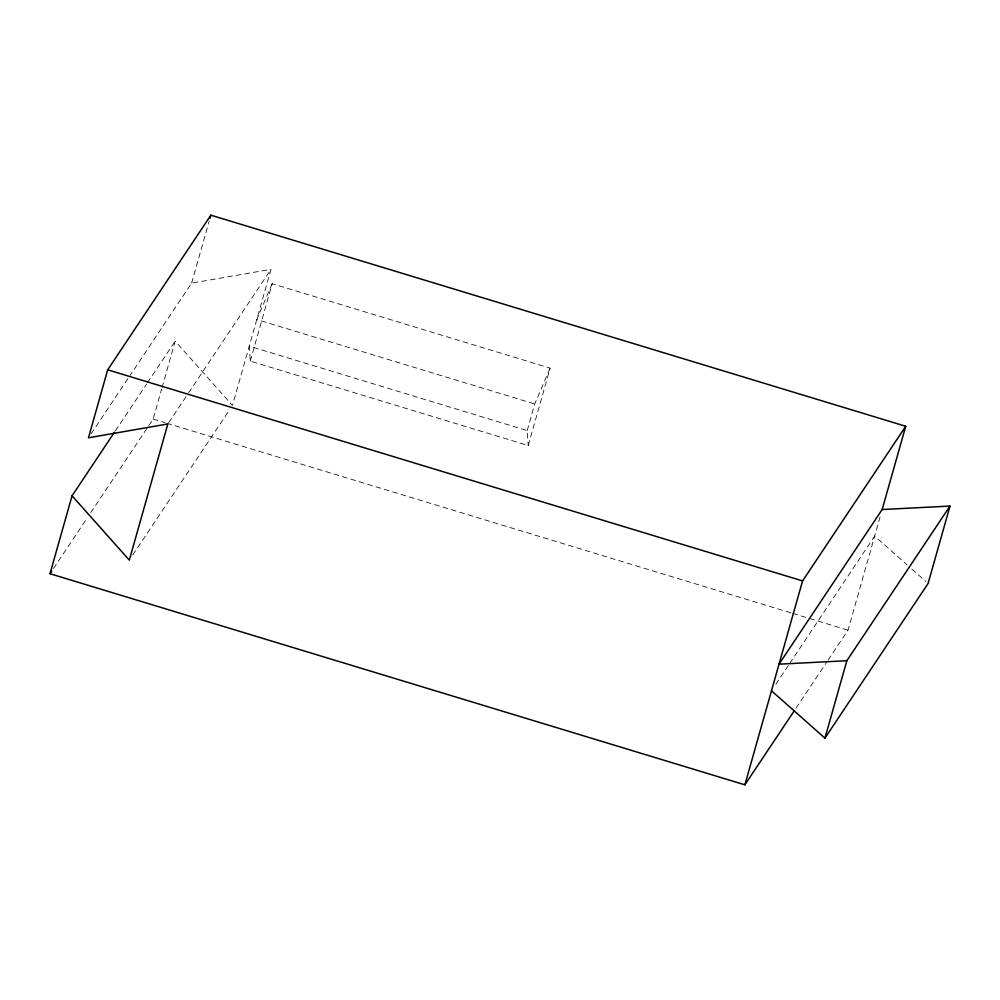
<?xml version="1.0" encoding="UTF-8"?>
<svg xmlns="http://www.w3.org/2000/svg" width="1000" height="1000" viewBox="0 0 1000 1000"><rect width="100%" height="100%" fill="white"/><g stroke="black" fill="none" stroke-linecap="round" stroke-linejoin="round"><path stroke-width="0.75" stroke-dasharray="5 3.75" d="M148.812 425.588L153.15 419.087L161.637 389.1M162.062 387.612L175.2 341.138L232.463 405.475L270.988 269.337L191.612 283.137L130.075 375.412M191.612 283.137L209.175 221.088M250.275 361.1L272.188 283.688L550.138 368.125L528.225 445.538L250.275 361.1L249.25 346.138L527.2 430.575L528.225 445.538M527.2 430.575L534.725 403.975L550.138 368.125M828.088 660.075L848.025 630.188L880.075 516.912M272.188 283.688L256.775 319.538L534.725 403.975M91.062 433.888L129.213 376.712M115.4 430.812L146.6 384.025M147.463 382.725L175.2 341.138M53.463 568.538L87.275 517.85M90.738 512.65L147.95 426.887M168.7 422.675L187.775 394.087M188.637 392.788L270.988 269.337M132.775 554.925L229.862 409.375M775.825 684.275L788.825 664.775M789.688 663.475L874.638 536.125L907.175 564.963M796.012 708.15L827.225 661.375M153.15 419.087L165.1 422.713M166.6 423.175L791.237 612.938M792.738 613.387L848.025 630.188M911.825 569.075L925.775 581.438"/><path stroke-width="1.5" d="M794.287 710.75L744.875 784.825L50 573.725L72.062 495.788L114.525 432.113M882.163 509.525L950 506.075L846.85 660.725L779.013 664.175L882.163 509.525L905.725 426.275L210.85 215.175L107.7 369.812L88.462 437.788L167.838 423.975L129.312 560.125L72.062 495.788M210.012 218.125L210.85 215.175M744.875 784.825L802.575 580.913L905.725 426.275M771.488 690.775L824.938 738.138L846.85 660.725M950 506.075L928.088 583.5L824.938 738.138M50 573.725L51.737 571.138M107.7 369.812L802.575 580.913"/></g></svg>
